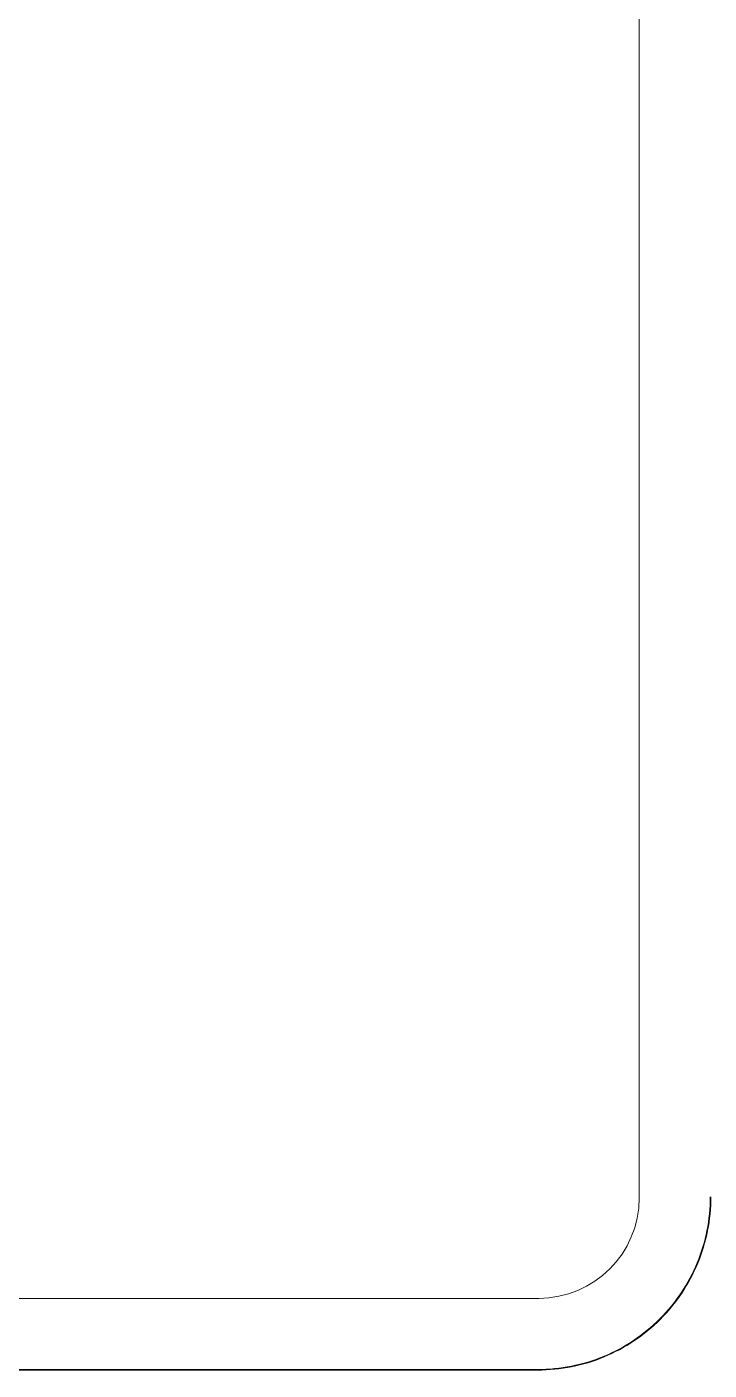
# Model space of a CAD drawing. Header units: millimetres. Extents: x -1138 to -733, y -1269 to -837.
# Drawn here: x -1052.45 to -1032.09, y -1162.92 to -1122.86 of the extents above; entities that cross this region are included whole.
import ezdxf

# ---------------------------------------------------------------- set-up
doc = ezdxf.new("R2010")
doc.units = ezdxf.units.MM
doc.layers.add('71', color=7, linetype='CONTINUOUS', true_color=0xffffff)

msp = doc.modelspace()

# ---------------------------------------------------------------- linework, layer by layer
at = {"layer": '71', "color": 7, "linetype": 'Continuous', "lineweight": 0}
for p, q in [((-1034.173, -1157.776), (-1034.173, -1098.829)), ((-1069.12, -1160.776), (-1037.173, -1160.776)), ((-1033.56, -1161.389), (-1033.55, -1161.399)), ((-1069.091, -1162.897), (-1037.201, -1162.897)), ((-1037.201, -1162.897), (-1069.091, -1162.897)), ((-1069.091, -1162.902), (-1037.201, -1162.902)), ((-1069.091, -1162.907), (-1037.201, -1162.907)), ((-1069.091, -1162.912), (-1037.201, -1162.912)), ((-1037.201, -1162.916), (-1069.091, -1162.916)), ((-1037.36, -1162.912), (-1037.36, -1162.897))]:
    msp.add_line(p, q, dxfattribs=at)
at = {"layer": '71', "color": 7, "linetype": 'Continuous', "lineweight": 0, "extrusion": (0, 0, -1)}
msp.add_arc((1037.173, -1157.776), 3, 180, 270, dxfattribs=at)
at = {"layer": '71', "color": 7, "linetype": 'Continuous', "lineweight": 0}
for points, knots in [([(-1032.052, -1157.748), (-1032.052, -1158.422), (-1032.186, -1159.096), (-1032.702, -1160.341), (-1033.084, -1160.912), (-1034.037, -1161.866), (-1034.608, -1162.247), (-1035.853, -1162.763), (-1036.527, -1162.897), (-1037.201, -1162.897)], [0, 0, 0, 0, 0.25, 0.25, 0.5, 0.5, 0.75, 0.75, 1, 1, 1, 1]), ([(-1037.201, -1162.904), (-1036.817, -1162.903), (-1036.07, -1162.821), (-1034.987, -1162.451), (-1034.016, -1161.855), (-1033.183, -1161.049), (-1032.542, -1160.062), (-1032.136, -1158.933), (-1032.046, -1158.151), (-1032.045, -1157.748)], [0, 0, 0, 0, 0.140027, 0.280033, 0.420043, 0.560043, 0.706691, 0.853334, 1, 1, 1, 1]), ([(-1032.033, -1157.748), (-1032.033, -1158.425), (-1032.167, -1159.101), (-1032.685, -1160.351), (-1033.068, -1160.924), (-1034.025, -1161.881), (-1034.598, -1162.264), (-1035.848, -1162.782), (-1036.525, -1162.916), (-1037.201, -1162.916)], [0, 0, 0, 0, 0.25, 0.25, 0.5, 0.5, 0.75, 0.75, 1, 1, 1, 1])]:
    msp.add_open_spline(points, degree=3, knots=knots, dxfattribs=at)
for points in [[(-1032.149, -1158.816), (-1032.156, -1158.814), (-1032.164, -1158.813)], [(-1032.15, -1158.819), (-1032.157, -1158.817), (-1032.164, -1158.816)], [(-1032.148, -1158.81), (-1032.155, -1158.809), (-1032.163, -1158.807)], [(-1032.149, -1158.813), (-1032.156, -1158.811), (-1032.163, -1158.81)], [(-1032.147, -1158.807), (-1032.155, -1158.806), (-1032.162, -1158.804)], [(-1032.146, -1158.802), (-1032.153, -1158.8), (-1032.161, -1158.798)], [(-1032.147, -1158.804), (-1032.154, -1158.803), (-1032.161, -1158.801)], [(-1032.145, -1158.796), (-1032.152, -1158.794), (-1032.16, -1158.793)], [(-1032.146, -1158.799), (-1032.153, -1158.797), (-1032.16, -1158.796)], [(-1032.144, -1158.793), (-1032.152, -1158.791), (-1032.159, -1158.79)], [(-1032.143, -1158.787), (-1032.15, -1158.786), (-1032.158, -1158.784)], [(-1032.144, -1158.79), (-1032.151, -1158.789), (-1032.158, -1158.787)], [(-1032.142, -1158.781), (-1032.149, -1158.78), (-1032.157, -1158.778)], [(-1032.143, -1158.784), (-1032.15, -1158.783), (-1032.157, -1158.781)], [(-1032.141, -1158.779), (-1032.149, -1158.777), (-1032.156, -1158.776)], [(-1032.14, -1158.773), (-1032.148, -1158.771), (-1032.155, -1158.77)], [(-1032.141, -1158.776), (-1032.148, -1158.774), (-1032.155, -1158.773)], [(-1032.139, -1158.767), (-1032.146, -1158.766), (-1032.154, -1158.764)], [(-1032.14, -1158.77), (-1032.147, -1158.769), (-1032.154, -1158.767)], [(-1032.138, -1158.761), (-1032.145, -1158.76), (-1032.153, -1158.758)], [(-1032.139, -1158.764), (-1032.146, -1158.763), (-1032.153, -1158.761)], [(-1032.137, -1158.759), (-1032.145, -1158.757), (-1032.152, -1158.756)], [(-1032.136, -1158.753), (-1032.144, -1158.751), (-1032.151, -1158.75)], [(-1032.137, -1158.756), (-1032.144, -1158.754), (-1032.151, -1158.753)], [(-1032.135, -1158.747), (-1032.142, -1158.746), (-1032.15, -1158.744)], [(-1032.136, -1158.75), (-1032.143, -1158.748), (-1032.15, -1158.747)], [(-1032.134, -1158.741), (-1032.141, -1158.74), (-1032.149, -1158.738)], [(-1032.135, -1158.744), (-1032.142, -1158.743), (-1032.149, -1158.741)], [(-1032.133, -1158.736), (-1032.14, -1158.734), (-1032.148, -1158.733)], [(-1032.133, -1158.738), (-1032.141, -1158.737), (-1032.148, -1158.736)], [(-1032.132, -1158.733), (-1032.14, -1158.731), (-1032.147, -1158.73)], [(-1032.131, -1158.727), (-1032.139, -1158.726), (-1032.146, -1158.724)], [(-1032.132, -1158.73), (-1032.139, -1158.728), (-1032.146, -1158.727)], [(-1032.13, -1158.721), (-1032.137, -1158.72), (-1032.145, -1158.718)], [(-1032.131, -1158.724), (-1032.138, -1158.723), (-1032.145, -1158.721)], [(-1032.129, -1158.716), (-1032.136, -1158.714), (-1032.144, -1158.713)], [(-1032.13, -1158.718), (-1032.137, -1158.717), (-1032.144, -1158.716)], [(-1032.128, -1158.71), (-1032.135, -1158.708), (-1032.143, -1158.707)], [(-1032.128, -1158.713), (-1032.136, -1158.711), (-1032.143, -1158.71)], [(-1032.127, -1158.707), (-1032.135, -1158.706), (-1032.142, -1158.704)], [(-1032.126, -1158.701), (-1032.134, -1158.7), (-1032.141, -1158.698)], [(-1032.127, -1158.704), (-1032.134, -1158.703), (-1032.141, -1158.701)], [(-1032.125, -1158.695), (-1032.133, -1158.694), (-1032.14, -1158.693)], [(-1032.126, -1158.698), (-1032.133, -1158.697), (-1032.14, -1158.696)], [(-1032.124, -1158.69), (-1032.131, -1158.688), (-1032.139, -1158.687)], [(-1032.125, -1158.693), (-1032.132, -1158.691), (-1032.139, -1158.69)], [(-1032.123, -1158.684), (-1032.13, -1158.683), (-1032.138, -1158.681)], [(-1032.124, -1158.687), (-1032.131, -1158.685), (-1032.138, -1158.684)], [(-1032.122, -1158.678), (-1032.129, -1158.677), (-1032.137, -1158.675)], [(-1032.123, -1158.681), (-1032.13, -1158.68), (-1032.137, -1158.678)], [(-1032.121, -1158.672), (-1032.128, -1158.671), (-1032.136, -1158.67)], [(-1032.121, -1158.675), (-1032.129, -1158.674), (-1032.136, -1158.673)], [(-1032.12, -1158.667), (-1032.127, -1158.665), (-1032.135, -1158.664)], [(-1032.12, -1158.67), (-1032.128, -1158.668), (-1032.135, -1158.667)], [(-1032.119, -1158.661), (-1032.126, -1158.66), (-1032.134, -1158.658)], [(-1032.119, -1158.664), (-1032.127, -1158.662), (-1032.134, -1158.661)], [(-1032.118, -1158.655), (-1032.125, -1158.654), (-1032.133, -1158.653)], [(-1032.118, -1158.658), (-1032.126, -1158.657), (-1032.133, -1158.655)], [(-1032.117, -1158.649), (-1032.124, -1158.648), (-1032.132, -1158.647)], [(-1032.117, -1158.652), (-1032.125, -1158.651), (-1032.132, -1158.65)], [(-1032.116, -1158.644), (-1032.123, -1158.642), (-1032.131, -1158.641)], [(-1032.116, -1158.647), (-1032.124, -1158.645), (-1032.131, -1158.644)], [(-1032.115, -1158.638), (-1032.122, -1158.637), (-1032.13, -1158.635)], [(-1032.115, -1158.641), (-1032.123, -1158.639), (-1032.13, -1158.638)], [(-1032.114, -1158.632), (-1032.121, -1158.631), (-1032.129, -1158.63)], [(-1032.114, -1158.635), (-1032.122, -1158.634), (-1032.129, -1158.632)], [(-1032.113, -1158.626), (-1032.12, -1158.625), (-1032.128, -1158.624)], [(-1032.113, -1158.629), (-1032.121, -1158.628), (-1032.128, -1158.627)], [(-1032.112, -1158.621), (-1032.119, -1158.619), (-1032.127, -1158.618)], [(-1032.112, -1158.623), (-1032.12, -1158.622), (-1032.127, -1158.621)], [(-1032.111, -1158.615), (-1032.118, -1158.614), (-1032.126, -1158.612)], [(-1032.111, -1158.618), (-1032.119, -1158.616), (-1032.126, -1158.615)], [(-1032.11, -1158.609), (-1032.117, -1158.608), (-1032.125, -1158.607)], [(-1032.11, -1158.612), (-1032.118, -1158.611), (-1032.125, -1158.609)], [(-1032.152, -1158.83), (-1032.159, -1158.829), (-1032.167, -1158.827)], [(-1032.151, -1158.824), (-1032.158, -1158.823), (-1032.166, -1158.821)], [(-1032.152, -1158.827), (-1032.159, -1158.826), (-1032.166, -1158.824)], [(-1032.15, -1158.822), (-1032.158, -1158.82), (-1032.165, -1158.818)], [(-1032.362, -1159.551), (-1032.369, -1159.548), (-1032.376, -1159.545)], [(-1032.361, -1159.548), (-1032.368, -1159.545), (-1032.375, -1159.543)], [(-1032.36, -1159.545), (-1032.367, -1159.543), (-1032.374, -1159.54)], [(-1032.359, -1159.542), (-1032.366, -1159.54), (-1032.373, -1159.537)], [(-1032.358, -1159.54), (-1032.365, -1159.537), (-1032.372, -1159.535)], [(-1032.357, -1159.537), (-1032.364, -1159.534), (-1032.371, -1159.532)], [(-1032.356, -1159.534), (-1032.363, -1159.532), (-1032.37, -1159.529)], [(-1032.355, -1159.532), (-1032.362, -1159.529), (-1032.369, -1159.526)], [(-1032.354, -1159.529), (-1032.361, -1159.526), (-1032.368, -1159.524)], [(-1032.353, -1159.526), (-1032.36, -1159.523), (-1032.367, -1159.521)], [(-1032.352, -1159.523), (-1032.359, -1159.521), (-1032.366, -1159.518)], [(-1032.351, -1159.521), (-1032.358, -1159.518), (-1032.365, -1159.515)], [(-1032.35, -1159.518), (-1032.357, -1159.515), (-1032.364, -1159.513)], [(-1032.349, -1159.515), (-1032.356, -1159.512), (-1032.363, -1159.51)], [(-1032.348, -1159.512), (-1032.355, -1159.51), (-1032.362, -1159.507)], [(-1032.347, -1159.51), (-1032.354, -1159.507), (-1032.361, -1159.504)], [(-1032.346, -1159.507), (-1032.353, -1159.504), (-1032.36, -1159.502)], [(-1032.345, -1159.504), (-1032.352, -1159.502), (-1032.359, -1159.499)], [(-1032.344, -1159.501), (-1032.351, -1159.499), (-1032.358, -1159.496)], [(-1032.343, -1159.499), (-1032.35, -1159.496), (-1032.357, -1159.493)], [(-1032.342, -1159.496), (-1032.349, -1159.493), (-1032.356, -1159.491)], [(-1032.341, -1159.493), (-1032.348, -1159.491), (-1032.355, -1159.488)], [(-1032.34, -1159.49), (-1032.347, -1159.488), (-1032.354, -1159.485)], [(-1032.339, -1159.488), (-1032.346, -1159.485), (-1032.353, -1159.483)], [(-1032.338, -1159.485), (-1032.345, -1159.482), (-1032.352, -1159.48)], [(-1032.337, -1159.482), (-1032.344, -1159.48), (-1032.351, -1159.477)], [(-1032.336, -1159.479), (-1032.343, -1159.477), (-1032.35, -1159.474)], [(-1032.335, -1159.477), (-1032.342, -1159.474), (-1032.349, -1159.472)], [(-1032.334, -1159.474), (-1032.341, -1159.471), (-1032.348, -1159.469)], [(-1032.333, -1159.471), (-1032.34, -1159.469), (-1032.347, -1159.466)], [(-1032.332, -1159.468), (-1032.339, -1159.466), (-1032.346, -1159.463)], [(-1032.331, -1159.466), (-1032.338, -1159.463), (-1032.345, -1159.461)], [(-1032.33, -1159.463), (-1032.337, -1159.46), (-1032.344, -1159.458)], [(-1032.329, -1159.46), (-1032.336, -1159.458), (-1032.343, -1159.455)], [(-1032.327, -1159.454), (-1032.334, -1159.452), (-1032.342, -1159.45)], [(-1032.328, -1159.457), (-1032.335, -1159.455), (-1032.342, -1159.452)], [(-1032.326, -1159.452), (-1032.333, -1159.449), (-1032.341, -1159.447)], [(-1032.325, -1159.449), (-1032.333, -1159.447), (-1032.34, -1159.444)], [(-1032.324, -1159.446), (-1032.332, -1159.444), (-1032.339, -1159.441)], [(-1032.324, -1159.443), (-1032.331, -1159.441), (-1032.338, -1159.439)], [(-1032.323, -1159.441), (-1032.33, -1159.438), (-1032.337, -1159.436)], [(-1032.322, -1159.438), (-1032.329, -1159.435), (-1032.336, -1159.433)], [(-1032.321, -1159.435), (-1032.328, -1159.433), (-1032.335, -1159.43)], [(-1032.32, -1159.432), (-1032.327, -1159.43), (-1032.334, -1159.428)], [(-1032.319, -1159.43), (-1032.326, -1159.427), (-1032.333, -1159.425)], [(-1032.318, -1159.427), (-1032.325, -1159.424), (-1032.332, -1159.422)], [(-1032.317, -1159.424), (-1032.324, -1159.422), (-1032.331, -1159.419)], [(-1032.316, -1159.421), (-1032.323, -1159.419), (-1032.33, -1159.416)], [(-1032.315, -1159.419), (-1032.322, -1159.416), (-1032.329, -1159.414)], [(-1032.314, -1159.416), (-1032.321, -1159.413), (-1032.328, -1159.411)], [(-1032.313, -1159.413), (-1032.32, -1159.411), (-1032.327, -1159.408)], [(-1032.312, -1159.41), (-1032.319, -1159.408), (-1032.326, -1159.405)], [(-1032.311, -1159.407), (-1032.318, -1159.405), (-1032.325, -1159.403)], [(-1032.309, -1159.402), (-1032.316, -1159.4), (-1032.324, -1159.397)], [(-1032.31, -1159.405), (-1032.317, -1159.402), (-1032.324, -1159.4)], [(-1032.308, -1159.399), (-1032.315, -1159.397), (-1032.323, -1159.394)], [(-1032.307, -1159.396), (-1032.315, -1159.394), (-1032.322, -1159.392)], [(-1032.307, -1159.394), (-1032.314, -1159.391), (-1032.321, -1159.389)], [(-1032.306, -1159.391), (-1032.313, -1159.388), (-1032.32, -1159.386)], [(-1032.305, -1159.388), (-1032.312, -1159.386), (-1032.319, -1159.383)], [(-1032.304, -1159.385), (-1032.311, -1159.383), (-1032.318, -1159.381)], [(-1032.303, -1159.383), (-1032.31, -1159.38), (-1032.317, -1159.378)], [(-1032.302, -1159.38), (-1032.309, -1159.377), (-1032.316, -1159.375)], [(-1032.301, -1159.377), (-1032.308, -1159.375), (-1032.315, -1159.372)], [(-1032.3, -1159.374), (-1032.307, -1159.372), (-1032.314, -1159.37)], [(-1032.299, -1159.371), (-1032.306, -1159.369), (-1032.313, -1159.367)], [(-1032.297, -1159.366), (-1032.304, -1159.364), (-1032.312, -1159.361)], [(-1032.298, -1159.369), (-1032.305, -1159.366), (-1032.312, -1159.364)], [(-1032.296, -1159.363), (-1032.304, -1159.361), (-1032.311, -1159.358)], [(-1032.295, -1159.36), (-1032.303, -1159.358), (-1032.31, -1159.356)], [(-1032.295, -1159.358), (-1032.302, -1159.355), (-1032.309, -1159.353)], [(-1032.294, -1159.355), (-1032.301, -1159.352), (-1032.308, -1159.35)], [(-1032.293, -1159.352), (-1032.3, -1159.35), (-1032.307, -1159.347)], [(-1032.292, -1159.349), (-1032.299, -1159.347), (-1032.306, -1159.345)], [(-1032.732, -1160.335), (-1032.739, -1160.331), (-1032.745, -1160.327)], [(-1032.731, -1160.332), (-1032.737, -1160.329), (-1032.744, -1160.325)], [(-1032.729, -1160.33), (-1032.736, -1160.326), (-1032.742, -1160.322)], [(-1032.728, -1160.327), (-1032.734, -1160.324), (-1032.741, -1160.32)], [(-1032.726, -1160.325), (-1032.733, -1160.321), (-1032.739, -1160.317)], [(-1032.725, -1160.322), (-1032.731, -1160.319), (-1032.738, -1160.315)], [(-1032.723, -1160.32), (-1032.73, -1160.316), (-1032.736, -1160.312)], [(-1032.722, -1160.317), (-1032.728, -1160.313), (-1032.735, -1160.31)], [(-1032.72, -1160.315), (-1032.727, -1160.311), (-1032.733, -1160.307)], [(-1032.719, -1160.312), (-1032.726, -1160.308), (-1032.732, -1160.305)], [(-1032.718, -1160.31), (-1032.724, -1160.306), (-1032.731, -1160.302)], [(-1032.716, -1160.307), (-1032.723, -1160.303), (-1032.729, -1160.3)], [(-1032.715, -1160.304), (-1032.721, -1160.301), (-1032.728, -1160.297)], [(-1032.713, -1160.302), (-1032.72, -1160.298), (-1032.726, -1160.295)], [(-1032.712, -1160.299), (-1032.718, -1160.296), (-1032.725, -1160.292)], [(-1032.71, -1160.297), (-1032.717, -1160.293), (-1032.723, -1160.289)], [(-1032.709, -1160.294), (-1032.715, -1160.291), (-1032.722, -1160.287)], [(-1032.707, -1160.292), (-1032.714, -1160.288), (-1032.72, -1160.284)], [(-1032.706, -1160.289), (-1032.713, -1160.286), (-1032.719, -1160.282)], [(-1032.705, -1160.287), (-1032.711, -1160.283), (-1032.718, -1160.279)], [(-1032.703, -1160.284), (-1032.71, -1160.28), (-1032.716, -1160.277)], [(-1032.702, -1160.282), (-1032.708, -1160.278), (-1032.715, -1160.274)], [(-1032.7, -1160.279), (-1032.707, -1160.275), (-1032.713, -1160.272)], [(-1032.699, -1160.277), (-1032.705, -1160.273), (-1032.712, -1160.269)], [(-1032.697, -1160.274), (-1032.704, -1160.27), (-1032.71, -1160.267)], [(-1032.696, -1160.271), (-1032.702, -1160.268), (-1032.709, -1160.264)], [(-1032.695, -1160.269), (-1032.701, -1160.265), (-1032.708, -1160.262)], [(-1032.693, -1160.266), (-1032.7, -1160.263), (-1032.706, -1160.259)], [(-1032.692, -1160.264), (-1032.698, -1160.26), (-1032.705, -1160.256)], [(-1032.69, -1160.261), (-1032.697, -1160.258), (-1032.703, -1160.254)], [(-1032.689, -1160.259), (-1032.695, -1160.255), (-1032.702, -1160.251)], [(-1032.687, -1160.256), (-1032.694, -1160.252), (-1032.7, -1160.249)], [(-1032.686, -1160.254), (-1032.693, -1160.25), (-1032.699, -1160.246)], [(-1032.685, -1160.251), (-1032.691, -1160.247), (-1032.698, -1160.244)], [(-1032.683, -1160.248), (-1032.69, -1160.245), (-1032.696, -1160.241)], [(-1032.682, -1160.246), (-1032.688, -1160.242), (-1032.695, -1160.239)], [(-1032.68, -1160.243), (-1032.687, -1160.24), (-1032.693, -1160.236)], [(-1032.679, -1160.241), (-1032.685, -1160.237), (-1032.692, -1160.234)], [(-1032.678, -1160.238), (-1032.684, -1160.235), (-1032.691, -1160.231)], [(-1032.676, -1160.236), (-1032.683, -1160.232), (-1032.689, -1160.228)], [(-1032.675, -1160.233), (-1032.681, -1160.229), (-1032.688, -1160.226)], [(-1032.673, -1160.231), (-1032.68, -1160.227), (-1032.686, -1160.223)], [(-1032.672, -1160.228), (-1032.678, -1160.224), (-1032.685, -1160.221)], [(-1032.67, -1160.225), (-1032.677, -1160.222), (-1032.684, -1160.218)], [(-1032.669, -1160.223), (-1032.676, -1160.219), (-1032.682, -1160.216)], [(-1032.668, -1160.22), (-1032.674, -1160.217), (-1032.681, -1160.213)], [(-1032.666, -1160.218), (-1032.673, -1160.214), (-1032.679, -1160.211)], [(-1032.665, -1160.215), (-1032.671, -1160.212), (-1032.678, -1160.208)], [(-1032.663, -1160.213), (-1032.67, -1160.209), (-1032.677, -1160.205)], [(-1032.662, -1160.21), (-1032.669, -1160.206), (-1032.675, -1160.203)], [(-1032.661, -1160.207), (-1032.667, -1160.204), (-1032.674, -1160.2)], [(-1032.659, -1160.205), (-1032.666, -1160.201), (-1032.672, -1160.198)], [(-1032.658, -1160.202), (-1032.664, -1160.199), (-1032.671, -1160.195)], [(-1032.657, -1160.2), (-1032.663, -1160.196), (-1032.67, -1160.193)], [(-1032.655, -1160.197), (-1032.662, -1160.194), (-1032.668, -1160.19)], [(-1032.654, -1160.195), (-1032.66, -1160.191), (-1032.667, -1160.187)], [(-1032.652, -1160.192), (-1032.659, -1160.188), (-1032.666, -1160.185)], [(-1032.651, -1160.189), (-1032.658, -1160.186), (-1032.664, -1160.182)], [(-1032.65, -1160.187), (-1032.656, -1160.183), (-1032.663, -1160.18)], [(-1032.648, -1160.184), (-1032.655, -1160.181), (-1032.661, -1160.177)], [(-1032.647, -1160.182), (-1032.653, -1160.178), (-1032.66, -1160.175)], [(-1032.645, -1160.179), (-1032.652, -1160.176), (-1032.659, -1160.172)], [(-1032.644, -1160.177), (-1032.651, -1160.173), (-1032.657, -1160.17)], [(-1032.643, -1160.174), (-1032.649, -1160.17), (-1032.656, -1160.167)], [(-1033.232, -1161.051), (-1033.237, -1161.046), (-1033.243, -1161.041)], [(-1033.23, -1161.049), (-1033.236, -1161.044), (-1033.241, -1161.039)], [(-1033.228, -1161.046), (-1033.234, -1161.042), (-1033.239, -1161.037)], [(-1033.226, -1161.044), (-1033.232, -1161.039), (-1033.238, -1161.035)], [(-1033.224, -1161.042), (-1033.23, -1161.037), (-1033.236, -1161.032)], [(-1033.222, -1161.04), (-1033.228, -1161.035), (-1033.234, -1161.03)], [(-1033.221, -1161.037), (-1033.226, -1161.033), (-1033.232, -1161.028)], [(-1033.219, -1161.035), (-1033.224, -1161.03), (-1033.23, -1161.026)], [(-1033.217, -1161.033), (-1033.223, -1161.028), (-1033.228, -1161.023)], [(-1033.215, -1161.031), (-1033.221, -1161.026), (-1033.226, -1161.021)], [(-1033.213, -1161.028), (-1033.219, -1161.024), (-1033.225, -1161.019)], [(-1033.211, -1161.026), (-1033.217, -1161.021), (-1033.223, -1161.017)], [(-1033.209, -1161.024), (-1033.215, -1161.019), (-1033.221, -1161.014)], [(-1033.208, -1161.022), (-1033.213, -1161.017), (-1033.219, -1161.012)], [(-1033.206, -1161.019), (-1033.211, -1161.014), (-1033.217, -1161.01)], [(-1033.204, -1161.017), (-1033.21, -1161.012), (-1033.215, -1161.008)], [(-1033.202, -1161.015), (-1033.208, -1161.01), (-1033.214, -1161.005)], [(-1033.2, -1161.012), (-1033.206, -1161.008), (-1033.212, -1161.003)], [(-1033.198, -1161.01), (-1033.204, -1161.005), (-1033.21, -1161.001)], [(-1033.196, -1161.008), (-1033.202, -1161.003), (-1033.208, -1160.998)], [(-1033.195, -1161.006), (-1033.2, -1161.001), (-1033.206, -1160.996)], [(-1033.193, -1161.003), (-1033.199, -1160.999), (-1033.204, -1160.994)], [(-1033.191, -1161.001), (-1033.197, -1160.996), (-1033.203, -1160.992)], [(-1033.189, -1160.999), (-1033.195, -1160.994), (-1033.201, -1160.989)], [(-1033.187, -1160.997), (-1033.193, -1160.992), (-1033.199, -1160.987)], [(-1033.185, -1160.994), (-1033.191, -1160.99), (-1033.197, -1160.985)], [(-1033.184, -1160.992), (-1033.189, -1160.987), (-1033.195, -1160.983)], [(-1033.182, -1160.99), (-1033.188, -1160.985), (-1033.193, -1160.98)], [(-1033.18, -1160.987), (-1033.186, -1160.983), (-1033.192, -1160.978)], [(-1033.178, -1160.985), (-1033.184, -1160.98), (-1033.19, -1160.976)], [(-1033.176, -1160.983), (-1033.182, -1160.978), (-1033.188, -1160.974)], [(-1033.174, -1160.981), (-1033.18, -1160.976), (-1033.186, -1160.971)], [(-1033.173, -1160.978), (-1033.178, -1160.974), (-1033.184, -1160.969)], [(-1033.171, -1160.976), (-1033.177, -1160.971), (-1033.182, -1160.967)], [(-1033.169, -1160.974), (-1033.175, -1160.969), (-1033.181, -1160.964)], [(-1033.167, -1160.971), (-1033.173, -1160.967), (-1033.179, -1160.962)], [(-1033.165, -1160.969), (-1033.171, -1160.965), (-1033.177, -1160.96)], [(-1033.163, -1160.967), (-1033.169, -1160.962), (-1033.175, -1160.958)], [(-1033.162, -1160.965), (-1033.167, -1160.96), (-1033.173, -1160.955)], [(-1033.16, -1160.962), (-1033.166, -1160.958), (-1033.172, -1160.953)], [(-1033.158, -1160.96), (-1033.164, -1160.955), (-1033.17, -1160.951)], [(-1033.156, -1160.958), (-1033.162, -1160.953), (-1033.168, -1160.948)], [(-1033.154, -1160.955), (-1033.16, -1160.951), (-1033.166, -1160.946)], [(-1033.153, -1160.953), (-1033.158, -1160.949), (-1033.164, -1160.944)], [(-1033.151, -1160.951), (-1033.157, -1160.946), (-1033.162, -1160.942)], [(-1033.149, -1160.949), (-1033.155, -1160.944), (-1033.161, -1160.939)], [(-1033.147, -1160.946), (-1033.153, -1160.942), (-1033.159, -1160.937)], [(-1033.145, -1160.944), (-1033.151, -1160.939), (-1033.157, -1160.935)], [(-1033.143, -1160.942), (-1033.149, -1160.937), (-1033.155, -1160.932)], [(-1033.142, -1160.939), (-1033.148, -1160.935), (-1033.153, -1160.93)], [(-1033.14, -1160.937), (-1033.146, -1160.932), (-1033.152, -1160.928)], [(-1033.138, -1160.935), (-1033.144, -1160.93), (-1033.15, -1160.926)], [(-1033.136, -1160.933), (-1033.142, -1160.928), (-1033.148, -1160.923)], [(-1033.134, -1160.93), (-1033.14, -1160.926), (-1033.146, -1160.921)], [(-1033.133, -1160.928), (-1033.139, -1160.923), (-1033.144, -1160.919)], [(-1033.131, -1160.926), (-1033.137, -1160.921), (-1033.143, -1160.916)], [(-1033.129, -1160.923), (-1033.135, -1160.919), (-1033.141, -1160.914)], [(-1033.127, -1160.921), (-1033.133, -1160.916), (-1033.139, -1160.912)], [(-1033.125, -1160.919), (-1033.131, -1160.914), (-1033.137, -1160.909)], [(-1033.124, -1160.916), (-1033.13, -1160.912), (-1033.135, -1160.907)], [(-1033.122, -1160.914), (-1033.128, -1160.909), (-1033.134, -1160.905)], [(-1033.12, -1160.912), (-1033.126, -1160.907), (-1033.132, -1160.903)], [(-1033.118, -1160.909), (-1033.124, -1160.905), (-1033.13, -1160.9)], [(-1033.117, -1160.907), (-1033.122, -1160.903), (-1033.128, -1160.898)], [(-1033.115, -1160.905), (-1033.121, -1160.9), (-1033.127, -1160.896)], [(-1033.113, -1160.903), (-1033.119, -1160.898), (-1033.125, -1160.893)], [(-1033.796, -1161.63), (-1033.801, -1161.625), (-1033.806, -1161.619)], [(-1033.794, -1161.628), (-1033.799, -1161.623), (-1033.804, -1161.617)], [(-1033.792, -1161.626), (-1033.797, -1161.621), (-1033.802, -1161.615)], [(-1033.789, -1161.624), (-1033.794, -1161.619), (-1033.799, -1161.613)], [(-1033.787, -1161.622), (-1033.792, -1161.617), (-1033.797, -1161.611)], [(-1033.785, -1161.621), (-1033.79, -1161.615), (-1033.795, -1161.609)], [(-1033.783, -1161.619), (-1033.788, -1161.613), (-1033.793, -1161.607)], [(-1033.781, -1161.617), (-1033.786, -1161.611), (-1033.791, -1161.605)], [(-1033.779, -1161.615), (-1033.783, -1161.609), (-1033.788, -1161.604)], [(-1033.776, -1161.613), (-1033.781, -1161.607), (-1033.786, -1161.602)], [(-1033.774, -1161.611), (-1033.779, -1161.605), (-1033.784, -1161.6)], [(-1033.772, -1161.609), (-1033.777, -1161.603), (-1033.782, -1161.598)], [(-1033.77, -1161.607), (-1033.775, -1161.601), (-1033.78, -1161.596)], [(-1033.768, -1161.605), (-1033.773, -1161.599), (-1033.778, -1161.594)], [(-1033.765, -1161.603), (-1033.77, -1161.597), (-1033.775, -1161.592)], [(-1033.763, -1161.601), (-1033.768, -1161.596), (-1033.773, -1161.59)], [(-1033.761, -1161.599), (-1033.766, -1161.594), (-1033.771, -1161.588)], [(-1033.759, -1161.597), (-1033.764, -1161.592), (-1033.769, -1161.586)], [(-1033.757, -1161.595), (-1033.762, -1161.59), (-1033.767, -1161.584)], [(-1033.754, -1161.593), (-1033.759, -1161.588), (-1033.764, -1161.582)], [(-1033.752, -1161.591), (-1033.757, -1161.586), (-1033.762, -1161.58)], [(-1033.75, -1161.589), (-1033.755, -1161.584), (-1033.76, -1161.578)], [(-1033.748, -1161.587), (-1033.753, -1161.582), (-1033.758, -1161.576)], [(-1033.746, -1161.586), (-1033.751, -1161.58), (-1033.756, -1161.574)], [(-1033.744, -1161.584), (-1033.749, -1161.578), (-1033.754, -1161.572)], [(-1033.741, -1161.582), (-1033.746, -1161.576), (-1033.751, -1161.571)], [(-1033.739, -1161.58), (-1033.744, -1161.574), (-1033.749, -1161.569)], [(-1033.737, -1161.578), (-1033.742, -1161.572), (-1033.747, -1161.567)], [(-1033.735, -1161.576), (-1033.74, -1161.57), (-1033.745, -1161.565)], [(-1033.733, -1161.574), (-1033.738, -1161.568), (-1033.743, -1161.563)], [(-1033.731, -1161.572), (-1033.736, -1161.566), (-1033.741, -1161.561)], [(-1033.728, -1161.57), (-1033.733, -1161.564), (-1033.739, -1161.559)], [(-1033.726, -1161.568), (-1033.731, -1161.562), (-1033.736, -1161.557)], [(-1033.724, -1161.566), (-1033.729, -1161.56), (-1033.734, -1161.555)], [(-1033.722, -1161.564), (-1033.727, -1161.558), (-1033.732, -1161.553)], [(-1033.72, -1161.562), (-1033.725, -1161.556), (-1033.73, -1161.551)], [(-1033.718, -1161.56), (-1033.723, -1161.555), (-1033.728, -1161.549)], [(-1033.715, -1161.558), (-1033.721, -1161.553), (-1033.726, -1161.547)], [(-1033.713, -1161.556), (-1033.718, -1161.551), (-1033.723, -1161.545)], [(-1033.711, -1161.554), (-1033.716, -1161.549), (-1033.721, -1161.543)], [(-1033.709, -1161.552), (-1033.714, -1161.547), (-1033.719, -1161.541)], [(-1033.707, -1161.55), (-1033.712, -1161.545), (-1033.717, -1161.539)], [(-1033.838, -1161.667), (-1033.843, -1161.661), (-1033.848, -1161.655)], [(-1033.836, -1161.665), (-1033.841, -1161.659), (-1033.846, -1161.653)], [(-1033.834, -1161.663), (-1033.838, -1161.657), (-1033.843, -1161.651)], [(-1033.831, -1161.661), (-1033.836, -1161.655), (-1033.841, -1161.649)], [(-1033.829, -1161.659), (-1033.834, -1161.653), (-1033.839, -1161.648)], [(-1033.827, -1161.657), (-1033.832, -1161.651), (-1033.837, -1161.646)], [(-1033.825, -1161.655), (-1033.83, -1161.649), (-1033.835, -1161.644)], [(-1033.823, -1161.653), (-1033.827, -1161.648), (-1033.832, -1161.642)], [(-1033.82, -1161.651), (-1033.825, -1161.646), (-1033.83, -1161.64)], [(-1033.818, -1161.649), (-1033.823, -1161.644), (-1033.828, -1161.638)], [(-1033.816, -1161.647), (-1033.821, -1161.642), (-1033.826, -1161.636)], [(-1033.814, -1161.646), (-1033.819, -1161.64), (-1033.824, -1161.634)], [(-1033.811, -1161.644), (-1033.816, -1161.638), (-1033.821, -1161.632)], [(-1033.809, -1161.642), (-1033.814, -1161.636), (-1033.819, -1161.63)], [(-1033.807, -1161.64), (-1033.812, -1161.634), (-1033.817, -1161.629)], [(-1033.805, -1161.638), (-1033.81, -1161.632), (-1033.815, -1161.627)], [(-1033.803, -1161.636), (-1033.808, -1161.63), (-1033.813, -1161.625)], [(-1033.8, -1161.634), (-1033.805, -1161.628), (-1033.81, -1161.623)], [(-1033.798, -1161.632), (-1033.803, -1161.626), (-1033.808, -1161.621)], [(-1034.551, -1162.18), (-1034.555, -1162.174), (-1034.559, -1162.167)], [(-1034.549, -1162.178), (-1034.553, -1162.172), (-1034.556, -1162.166)], [(-1034.546, -1162.177), (-1034.55, -1162.171), (-1034.554, -1162.164)], [(-1034.544, -1162.175), (-1034.548, -1162.169), (-1034.551, -1162.163)], [(-1034.541, -1162.174), (-1034.545, -1162.167), (-1034.549, -1162.161)], [(-1034.539, -1162.172), (-1034.543, -1162.166), (-1034.546, -1162.16)], [(-1034.536, -1162.171), (-1034.54, -1162.164), (-1034.544, -1162.158)], [(-1034.534, -1162.169), (-1034.538, -1162.163), (-1034.541, -1162.157)], [(-1034.531, -1162.168), (-1034.535, -1162.161), (-1034.539, -1162.155)], [(-1034.529, -1162.166), (-1034.533, -1162.16), (-1034.536, -1162.154)], [(-1034.526, -1162.165), (-1034.53, -1162.158), (-1034.534, -1162.152)], [(-1034.524, -1162.163), (-1034.528, -1162.157), (-1034.531, -1162.151)], [(-1034.521, -1162.162), (-1034.525, -1162.155), (-1034.529, -1162.149)], [(-1034.519, -1162.16), (-1034.523, -1162.154), (-1034.527, -1162.148)], [(-1034.516, -1162.159), (-1034.52, -1162.152), (-1034.524, -1162.146)], [(-1034.514, -1162.157), (-1034.518, -1162.151), (-1034.522, -1162.144)], [(-1034.511, -1162.156), (-1034.515, -1162.149), (-1034.519, -1162.143)], [(-1034.509, -1162.154), (-1034.513, -1162.148), (-1034.517, -1162.141)], [(-1034.506, -1162.153), (-1034.51, -1162.146), (-1034.514, -1162.14)], [(-1034.504, -1162.151), (-1034.508, -1162.145), (-1034.512, -1162.138)], [(-1034.501, -1162.15), (-1034.505, -1162.143), (-1034.509, -1162.137)], [(-1034.499, -1162.148), (-1034.503, -1162.142), (-1034.507, -1162.135)], [(-1034.496, -1162.147), (-1034.5, -1162.14), (-1034.504, -1162.134)], [(-1034.494, -1162.145), (-1034.498, -1162.139), (-1034.502, -1162.132)], [(-1034.491, -1162.143), (-1034.495, -1162.137), (-1034.499, -1162.131)], [(-1034.489, -1162.142), (-1034.493, -1162.136), (-1034.497, -1162.129)], [(-1034.486, -1162.14), (-1034.49, -1162.134), (-1034.494, -1162.128)], [(-1034.484, -1162.139), (-1034.488, -1162.133), (-1034.492, -1162.126)], [(-1034.481, -1162.137), (-1034.485, -1162.131), (-1034.489, -1162.125)], [(-1034.479, -1162.136), (-1034.483, -1162.129), (-1034.487, -1162.123)], [(-1034.476, -1162.134), (-1034.48, -1162.128), (-1034.484, -1162.122)], [(-1034.474, -1162.133), (-1034.478, -1162.126), (-1034.482, -1162.12)], [(-1034.471, -1162.131), (-1034.475, -1162.125), (-1034.479, -1162.118)], [(-1034.469, -1162.13), (-1034.473, -1162.123), (-1034.477, -1162.117)], [(-1034.466, -1162.128), (-1034.47, -1162.122), (-1034.474, -1162.115)], [(-1034.464, -1162.127), (-1034.468, -1162.12), (-1034.472, -1162.114)], [(-1034.462, -1162.125), (-1034.465, -1162.119), (-1034.469, -1162.112)], [(-1034.459, -1162.123), (-1034.463, -1162.117), (-1034.467, -1162.111)], [(-1034.457, -1162.122), (-1034.461, -1162.116), (-1034.465, -1162.109)], [(-1034.454, -1162.12), (-1034.458, -1162.114), (-1034.462, -1162.108)], [(-1034.452, -1162.119), (-1034.456, -1162.112), (-1034.46, -1162.106)], [(-1034.449, -1162.117), (-1034.453, -1162.111), (-1034.457, -1162.105)], [(-1034.447, -1162.116), (-1034.451, -1162.109), (-1034.455, -1162.103)], [(-1034.444, -1162.114), (-1034.448, -1162.108), (-1034.452, -1162.101)], [(-1034.442, -1162.113), (-1034.446, -1162.106), (-1034.45, -1162.1)], [(-1034.439, -1162.111), (-1034.443, -1162.105), (-1034.447, -1162.098)], [(-1034.437, -1162.109), (-1034.441, -1162.103), (-1034.445, -1162.097)], [(-1034.434, -1162.108), (-1034.438, -1162.102), (-1034.442, -1162.095)], [(-1034.432, -1162.106), (-1034.436, -1162.1), (-1034.44, -1162.094)], [(-1034.429, -1162.105), (-1034.433, -1162.098), (-1034.437, -1162.092)], [(-1034.427, -1162.103), (-1034.431, -1162.097), (-1034.435, -1162.091)], [(-1034.424, -1162.102), (-1034.428, -1162.095), (-1034.432, -1162.089)], [(-1034.422, -1162.1), (-1034.426, -1162.094), (-1034.43, -1162.087)], [(-1034.42, -1162.098), (-1034.424, -1162.092), (-1034.428, -1162.086)], [(-1034.417, -1162.097), (-1034.421, -1162.091), (-1034.425, -1162.084)], [(-1034.415, -1162.095), (-1034.419, -1162.089), (-1034.423, -1162.083)], [(-1034.412, -1162.094), (-1034.416, -1162.087), (-1034.42, -1162.081)], [(-1034.41, -1162.092), (-1034.414, -1162.086), (-1034.418, -1162.08)], [(-1034.407, -1162.091), (-1034.411, -1162.084), (-1034.415, -1162.078)], [(-1034.405, -1162.089), (-1034.409, -1162.083), (-1034.413, -1162.076)], [(-1034.402, -1162.087), (-1034.406, -1162.081), (-1034.41, -1162.075)], [(-1034.4, -1162.086), (-1034.404, -1162.079), (-1034.408, -1162.073)], [(-1034.397, -1162.084), (-1034.401, -1162.078), (-1034.406, -1162.072)], [(-1034.395, -1162.083), (-1034.399, -1162.076), (-1034.403, -1162.07)], [(-1034.392, -1162.081), (-1034.397, -1162.075), (-1034.401, -1162.068)], [(-1034.39, -1162.079), (-1034.394, -1162.073), (-1034.398, -1162.067)], [(-1034.388, -1162.078), (-1034.392, -1162.072), (-1034.396, -1162.065)], [(-1036.139, -1162.801), (-1036.141, -1162.794), (-1036.142, -1162.787)], [(-1036.136, -1162.801), (-1036.138, -1162.793), (-1036.139, -1162.786)], [(-1036.133, -1162.8), (-1036.135, -1162.793), (-1036.136, -1162.785)], [(-1036.13, -1162.799), (-1036.132, -1162.792), (-1036.134, -1162.785)], [(-1036.128, -1162.799), (-1036.129, -1162.791), (-1036.131, -1162.784)], [(-1036.125, -1162.798), (-1036.126, -1162.791), (-1036.128, -1162.784)], [(-1036.122, -1162.798), (-1036.123, -1162.79), (-1036.125, -1162.783)], [(-1036.119, -1162.797), (-1036.121, -1162.79), (-1036.122, -1162.782)], [(-1036.116, -1162.796), (-1036.118, -1162.789), (-1036.119, -1162.782)], [(-1036.113, -1162.796), (-1036.115, -1162.788), (-1036.116, -1162.781)], [(-1036.11, -1162.795), (-1036.112, -1162.788), (-1036.114, -1162.781)], [(-1036.108, -1162.795), (-1036.109, -1162.787), (-1036.111, -1162.78)], [(-1036.105, -1162.794), (-1036.106, -1162.787), (-1036.108, -1162.779)], [(-1036.102, -1162.793), (-1036.103, -1162.786), (-1036.105, -1162.779)], [(-1036.099, -1162.793), (-1036.101, -1162.785), (-1036.102, -1162.778)], [(-1036.096, -1162.792), (-1036.098, -1162.785), (-1036.099, -1162.777)], [(-1036.093, -1162.791), (-1036.095, -1162.784), (-1036.097, -1162.777)], [(-1036.09, -1162.791), (-1036.092, -1162.783), (-1036.094, -1162.776)], [(-1036.088, -1162.79), (-1036.089, -1162.783), (-1036.091, -1162.776)], [(-1036.085, -1162.79), (-1036.086, -1162.782), (-1036.088, -1162.775)], [(-1036.082, -1162.789), (-1036.084, -1162.782), (-1036.085, -1162.774)], [(-1036.079, -1162.788), (-1036.081, -1162.781), (-1036.082, -1162.774)], [(-1036.076, -1162.788), (-1036.078, -1162.78), (-1036.079, -1162.773)], [(-1036.073, -1162.787), (-1036.075, -1162.78), (-1036.077, -1162.772)], [(-1036.07, -1162.786), (-1036.072, -1162.779), (-1036.074, -1162.772)], [(-1036.068, -1162.786), (-1036.069, -1162.778), (-1036.071, -1162.771)], [(-1036.065, -1162.785), (-1036.066, -1162.778), (-1036.068, -1162.77)], [(-1036.062, -1162.784), (-1036.064, -1162.777), (-1036.065, -1162.77)], [(-1036.059, -1162.784), (-1036.061, -1162.776), (-1036.062, -1162.769)], [(-1036.056, -1162.783), (-1036.058, -1162.776), (-1036.06, -1162.769)], [(-1036.053, -1162.782), (-1036.055, -1162.775), (-1036.057, -1162.768)], [(-1036.051, -1162.782), (-1036.052, -1162.775), (-1036.054, -1162.767)], [(-1036.048, -1162.781), (-1036.049, -1162.774), (-1036.051, -1162.767)], [(-1036.045, -1162.781), (-1036.047, -1162.773), (-1036.048, -1162.766)], [(-1036.042, -1162.78), (-1036.044, -1162.773), (-1036.045, -1162.765)], [(-1036.039, -1162.779), (-1036.041, -1162.772), (-1036.043, -1162.765)], [(-1036.036, -1162.779), (-1036.038, -1162.771), (-1036.04, -1162.764)], [(-1036.033, -1162.778), (-1036.035, -1162.771), (-1036.037, -1162.763)], [(-1036.031, -1162.777), (-1036.032, -1162.77), (-1036.034, -1162.763)], [(-1036.028, -1162.777), (-1036.029, -1162.769), (-1036.031, -1162.762)], [(-1036.025, -1162.776), (-1036.027, -1162.769), (-1036.028, -1162.761)], [(-1036.022, -1162.775), (-1036.024, -1162.768), (-1036.025, -1162.761)], [(-1036.019, -1162.775), (-1036.021, -1162.767), (-1036.023, -1162.76)], [(-1036.016, -1162.774), (-1036.018, -1162.767), (-1036.02, -1162.759)], [(-1036.014, -1162.773), (-1036.015, -1162.766), (-1036.017, -1162.759)], [(-1036.011, -1162.773), (-1036.012, -1162.765), (-1036.014, -1162.758)], [(-1036.008, -1162.772), (-1036.01, -1162.765), (-1036.011, -1162.757)], [(-1036.005, -1162.771), (-1036.007, -1162.764), (-1036.008, -1162.757)], [(-1036.002, -1162.771), (-1036.004, -1162.763), (-1036.006, -1162.756)], [(-1035.999, -1162.77), (-1036.001, -1162.763), (-1036.003, -1162.755)], [(-1035.996, -1162.769), (-1035.998, -1162.762), (-1036, -1162.755)], [(-1035.994, -1162.768), (-1035.995, -1162.761), (-1035.997, -1162.754)], [(-1035.991, -1162.768), (-1035.993, -1162.761), (-1035.994, -1162.753)], [(-1035.988, -1162.767), (-1035.99, -1162.76), (-1035.991, -1162.753)], [(-1035.985, -1162.766), (-1035.987, -1162.759), (-1035.989, -1162.752)], [(-1035.982, -1162.766), (-1035.984, -1162.758), (-1035.986, -1162.751)], [(-1035.979, -1162.765), (-1035.981, -1162.758), (-1035.983, -1162.751)], [(-1035.977, -1162.764), (-1035.978, -1162.757), (-1035.98, -1162.75)], [(-1035.322, -1162.558), (-1035.325, -1162.551), (-1035.327, -1162.544)], [(-1035.319, -1162.557), (-1035.322, -1162.55), (-1035.325, -1162.543)], [(-1035.317, -1162.556), (-1035.319, -1162.549), (-1035.322, -1162.542)], [(-1035.314, -1162.555), (-1035.317, -1162.548), (-1035.319, -1162.541)], [(-1035.311, -1162.554), (-1035.314, -1162.547), (-1035.317, -1162.54)], [(-1035.308, -1162.553), (-1035.311, -1162.546), (-1035.314, -1162.539)], [(-1035.306, -1162.551), (-1035.308, -1162.545), (-1035.311, -1162.538)], [(-1035.303, -1162.55), (-1035.306, -1162.543), (-1035.308, -1162.536)], [(-1035.3, -1162.549), (-1035.303, -1162.542), (-1035.306, -1162.535)], [(-1035.297, -1162.548), (-1035.3, -1162.541), (-1035.303, -1162.534)], [(-1035.295, -1162.547), (-1035.298, -1162.54), (-1035.3, -1162.533)], [(-1035.292, -1162.546), (-1035.295, -1162.539), (-1035.298, -1162.532)], [(-1035.289, -1162.545), (-1035.292, -1162.538), (-1035.295, -1162.531)], [(-1035.287, -1162.544), (-1035.289, -1162.537), (-1035.292, -1162.53)], [(-1035.284, -1162.543), (-1035.287, -1162.536), (-1035.289, -1162.529)], [(-1035.281, -1162.542), (-1035.284, -1162.535), (-1035.287, -1162.528)], [(-1035.278, -1162.541), (-1035.281, -1162.534), (-1035.284, -1162.527)], [(-1035.276, -1162.54), (-1035.279, -1162.533), (-1035.281, -1162.526)], [(-1035.273, -1162.538), (-1035.276, -1162.532), (-1035.279, -1162.525)], [(-1035.27, -1162.537), (-1035.273, -1162.53), (-1035.276, -1162.524)], [(-1035.268, -1162.536), (-1035.27, -1162.529), (-1035.273, -1162.522)], [(-1035.265, -1162.535), (-1035.268, -1162.528), (-1035.271, -1162.521)], [(-1035.262, -1162.534), (-1035.265, -1162.527), (-1035.268, -1162.52)], [(-1035.259, -1162.533), (-1035.262, -1162.526), (-1035.265, -1162.519)], [(-1035.257, -1162.532), (-1035.26, -1162.525), (-1035.262, -1162.518)], [(-1035.254, -1162.531), (-1035.257, -1162.524), (-1035.26, -1162.517)], [(-1035.251, -1162.53), (-1035.254, -1162.523), (-1035.257, -1162.516)], [(-1035.249, -1162.529), (-1035.251, -1162.522), (-1035.254, -1162.515)], [(-1035.246, -1162.528), (-1035.249, -1162.521), (-1035.252, -1162.514)], [(-1035.243, -1162.526), (-1035.246, -1162.519), (-1035.249, -1162.513)], [(-1035.241, -1162.525), (-1035.243, -1162.518), (-1035.246, -1162.511)], [(-1035.238, -1162.524), (-1035.241, -1162.517), (-1035.244, -1162.51)], [(-1035.235, -1162.523), (-1035.238, -1162.516), (-1035.241, -1162.509)], [(-1035.232, -1162.522), (-1035.235, -1162.515), (-1035.238, -1162.508)], [(-1035.23, -1162.521), (-1035.233, -1162.514), (-1035.235, -1162.507)], [(-1035.227, -1162.52), (-1035.23, -1162.513), (-1035.233, -1162.506)], [(-1035.224, -1162.519), (-1035.227, -1162.512), (-1035.23, -1162.505)], [(-1035.222, -1162.517), (-1035.224, -1162.511), (-1035.227, -1162.504)], [(-1035.219, -1162.516), (-1035.222, -1162.509), (-1035.225, -1162.503)], [(-1035.216, -1162.515), (-1035.219, -1162.508), (-1035.222, -1162.501)], [(-1035.214, -1162.514), (-1035.216, -1162.507), (-1035.219, -1162.5)], [(-1035.211, -1162.513), (-1035.214, -1162.506), (-1035.217, -1162.499)], [(-1035.208, -1162.512), (-1035.211, -1162.505), (-1035.214, -1162.498)], [(-1035.205, -1162.511), (-1035.208, -1162.504), (-1035.211, -1162.497)], [(-1035.203, -1162.51), (-1035.206, -1162.503), (-1035.209, -1162.496)], [(-1035.2, -1162.508), (-1035.203, -1162.502), (-1035.206, -1162.495)], [(-1035.197, -1162.507), (-1035.2, -1162.5), (-1035.203, -1162.494)], [(-1035.195, -1162.506), (-1035.198, -1162.499), (-1035.2, -1162.492)], [(-1035.192, -1162.505), (-1035.195, -1162.498), (-1035.198, -1162.491)], [(-1035.189, -1162.504), (-1035.192, -1162.497), (-1035.195, -1162.49)], [(-1035.187, -1162.503), (-1035.19, -1162.496), (-1035.192, -1162.489)], [(-1035.184, -1162.502), (-1035.187, -1162.495), (-1035.19, -1162.488)], [(-1035.181, -1162.501), (-1035.184, -1162.494), (-1035.187, -1162.487)], [(-1035.179, -1162.499), (-1035.181, -1162.492), (-1035.184, -1162.486)], [(-1035.176, -1162.498), (-1035.179, -1162.491), (-1035.182, -1162.484)], [(-1035.173, -1162.497), (-1035.176, -1162.49), (-1035.179, -1162.483)], [(-1035.17, -1162.496), (-1035.173, -1162.489), (-1035.176, -1162.482)], [(-1035.168, -1162.495), (-1035.171, -1162.488), (-1035.174, -1162.481)], [(-1035.165, -1162.494), (-1035.168, -1162.487), (-1035.171, -1162.48)], [(-1035.162, -1162.492), (-1035.165, -1162.486), (-1035.168, -1162.479)], [(-1037.198, -1162.912), (-1037.198, -1162.904), (-1037.198, -1162.897)], [(-1037.196, -1162.912), (-1037.196, -1162.904), (-1037.196, -1162.897)], [(-1037.193, -1162.912), (-1037.193, -1162.904), (-1037.193, -1162.897)], [(-1037.19, -1162.912), (-1037.19, -1162.904), (-1037.19, -1162.897)], [(-1037.187, -1162.912), (-1037.187, -1162.904), (-1037.187, -1162.897)], [(-1037.184, -1162.912), (-1037.184, -1162.904), (-1037.184, -1162.897)], [(-1037.181, -1162.912), (-1037.181, -1162.904), (-1037.181, -1162.897)], [(-1037.178, -1162.912), (-1037.178, -1162.904), (-1037.178, -1162.897)], [(-1037.175, -1162.912), (-1037.175, -1162.904), (-1037.175, -1162.897)], [(-1037.172, -1162.912), (-1037.172, -1162.904), (-1037.172, -1162.897)], [(-1037.169, -1162.912), (-1037.169, -1162.904), (-1037.169, -1162.897)], [(-1037.166, -1162.912), (-1037.166, -1162.904), (-1037.166, -1162.897)], [(-1037.163, -1162.912), (-1037.163, -1162.904), (-1037.163, -1162.897)], [(-1037.16, -1162.912), (-1037.16, -1162.904), (-1037.161, -1162.897)], [(-1037.158, -1162.912), (-1037.158, -1162.904), (-1037.158, -1162.897)], [(-1037.155, -1162.912), (-1037.155, -1162.904), (-1037.155, -1162.897)], [(-1037.152, -1162.912), (-1037.152, -1162.904), (-1037.152, -1162.897)], [(-1037.149, -1162.912), (-1037.149, -1162.904), (-1037.149, -1162.897)], [(-1037.146, -1162.912), (-1037.146, -1162.904), (-1037.146, -1162.897)], [(-1037.143, -1162.912), (-1037.143, -1162.904), (-1037.143, -1162.897)], [(-1037.14, -1162.912), (-1037.14, -1162.904), (-1037.14, -1162.897)], [(-1037.137, -1162.912), (-1037.137, -1162.904), (-1037.137, -1162.897)], [(-1037.134, -1162.912), (-1037.134, -1162.904), (-1037.134, -1162.897)], [(-1037.131, -1162.911), (-1037.131, -1162.904), (-1037.131, -1162.897)]]:
    msp.add_open_spline(points, degree=2, dxfattribs=at)

doc.saveas('drawing.dxf')
